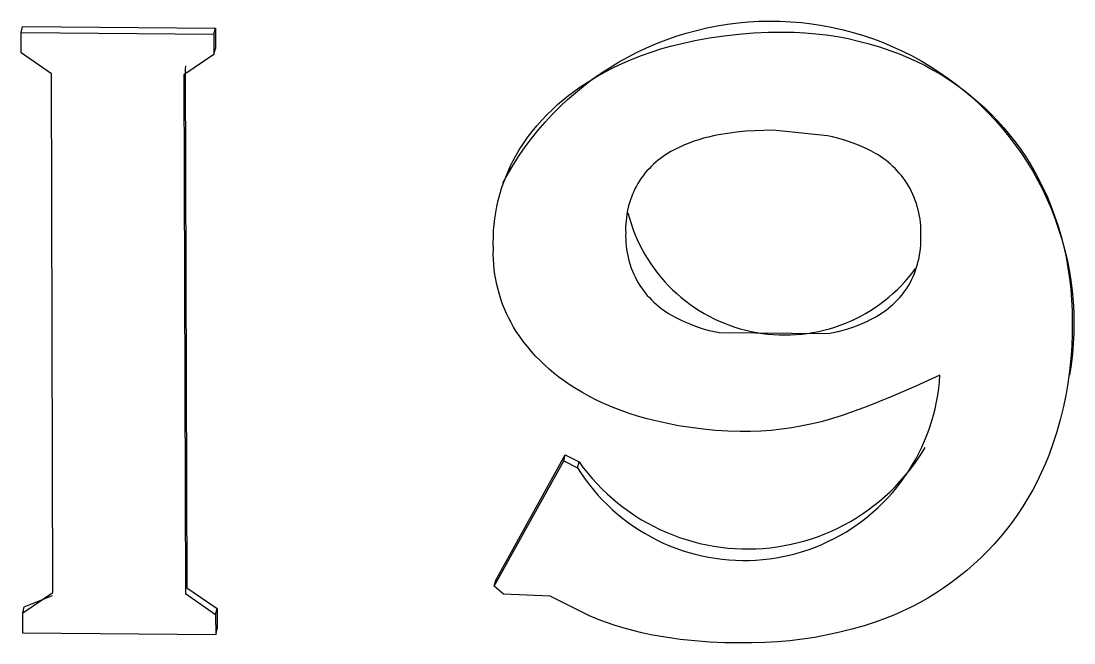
# Model space of a CAD drawing. Header units: millimetres. Extents: x -1421 to 3505, y -683 to 2759.
# Drawn here: x -2.472 to 0.178, y 730.027 to 731.592 of the extents above; entities that cross this region are included whole.
import ezdxf

# ---------------------------------------------------------------- set-up
doc = ezdxf.new("R2010")
doc.units = ezdxf.units.MM
doc.header["$MEASUREMENT"] = 0
doc.layers.add('Utwórz2D linie widoczne', color=7, linetype='Continuous', true_color=0x000000)

msp = doc.modelspace()

# ---------------------------------------------------------------- linework, layer by layer
at = {"layer": 'Utwórz2D linie widoczne'}
for p, q in [((-2.4719, 731.5639), (-2.4682, 731.5788)), ((-2.4682, 731.5788), (-1.9829, 731.5746)), ((-0.7463, 731.5751), (-0.7202, 731.5803)), ((-0.7202, 731.5803), (-0.6939, 731.5845)), ((-0.6939, 731.5845), (-0.6676, 731.5879)), ((-0.6676, 731.5879), (-0.6411, 731.5903)), ((-0.6411, 731.5903), (-0.6145, 731.5918)), ((-0.6145, 731.5918), (-0.5879, 731.5924)), ((-0.5879, 731.5924), (-0.5613, 731.5921)), ((-0.5613, 731.5921), (-0.5347, 731.5908)), ((-0.5347, 731.5908), (-0.5082, 731.5886)), ((-0.5082, 731.5886), (-0.4818, 731.5854)), ((-0.4818, 731.5854), (-0.4555, 731.5814)), ((-0.4555, 731.5814), (-0.4294, 731.5764)), ((-2.4718, 731.5122), (-2.4719, 731.5639)), ((-2.4719, 731.5639), (-1.9867, 731.5597)), ((-1.9867, 731.5597), (-1.9829, 731.5746)), ((-1.9867, 731.5597), (-1.9865, 731.508)), ((-1.9829, 731.5746), (-1.9828, 731.523)), ((-0.8484, 731.5454), (-0.8233, 731.5541)), ((-0.8233, 731.5541), (-0.7979, 731.562)), ((-0.7979, 731.562), (-0.7722, 731.569)), ((-0.7722, 731.569), (-0.7463, 731.5751)), ((-0.7396, 731.5499), (-0.7027, 731.5554)), ((-0.7027, 731.5554), (-0.6657, 731.5596)), ((-0.6657, 731.5596), (-0.6285, 731.5625)), ((-0.6285, 731.5625), (-0.5913, 731.5642)), ((-0.5913, 731.5642), (-0.554, 731.5646)), ((-0.554, 731.5646), (-0.5266, 731.5642)), ((-0.5266, 731.5642), (-0.4993, 731.5629)), ((-0.4993, 731.5629), (-0.472, 731.5606)), ((-0.472, 731.5606), (-0.4448, 731.5574)), ((-0.4448, 731.5574), (-0.4177, 731.5532)), ((-0.4294, 731.5764), (-0.4035, 731.5706)), ((-0.4177, 731.5532), (-0.3908, 731.5481)), ((-0.4035, 731.5706), (-0.3777, 731.5638)), ((-0.3777, 731.5638), (-0.3523, 731.5561)), ((-0.3523, 731.5561), (-0.3271, 731.5476)), ((-0.8976, 731.5252), (-0.8732, 731.5357)), ((-0.8732, 731.5357), (-0.8484, 731.5454)), ((-0.8621, 731.5222), (-0.8375, 731.5291)), ((-0.8375, 731.5291), (-0.8127, 731.5352)), ((-0.8127, 731.5352), (-0.7763, 731.5432)), ((-0.7763, 731.5432), (-0.7396, 731.5499)), ((-0.3908, 731.5481), (-0.3641, 731.5421)), ((-0.3641, 731.5421), (-0.3377, 731.5351)), ((-0.3377, 731.5351), (-0.3114, 731.5273)), ((-0.3271, 731.5476), (-0.3022, 731.5381)), ((-0.3114, 731.5273), (-0.2855, 731.5186)), ((-0.3022, 731.5381), (-0.2777, 731.5279)), ((-0.2777, 731.5279), (-0.2535, 731.5167)), ((-2.3955, 731.4597), (-2.4718, 731.5122)), ((-1.9865, 731.508), (-2.0624, 731.4568)), ((-1.9865, 731.508), (-1.9828, 731.523)), ((-0.9685, 731.4887), (-0.9453, 731.5017)), ((-0.9453, 731.5017), (-0.9217, 731.5139)), ((-0.9343, 731.4965), (-0.9105, 731.5059)), ((-0.9217, 731.5139), (-0.8976, 731.5252)), ((-0.9105, 731.5059), (-0.8865, 731.5145)), ((-0.8865, 731.5145), (-0.8621, 731.5222)), ((-0.2855, 731.5186), (-0.2599, 731.5089)), ((-0.2599, 731.5089), (-0.2386, 731.5001)), ((-0.2535, 731.5167), (-0.2297, 731.5047)), ((-0.2386, 731.5001), (-0.2176, 731.4905)), ((-0.2297, 731.5047), (-0.2064, 731.492)), ((-2.0582, 731.4795), (-2.0586, 731.4717)), ((-1.0135, 731.4603), (-0.9913, 731.4749)), ((-1.0036, 731.4637), (-0.9808, 731.4754)), ((-0.9913, 731.4749), (-0.9685, 731.4887)), ((-0.9808, 731.4754), (-0.9578, 731.4863)), ((-0.9578, 731.4863), (-0.9343, 731.4965)), ((-0.2176, 731.4905), (-0.1969, 731.4802)), ((-0.2064, 731.492), (-0.1836, 731.4784)), ((-0.1969, 731.4802), (-0.1767, 731.4692)), ((-0.1836, 731.4784), (-0.1612, 731.464)), ((-2.3916, 730.1543), (-2.3955, 731.4597)), ((-2.0624, 731.4568), (-2.0585, 730.1515)), ((-2.0586, 731.4717), (-2.0548, 730.1664)), ((-1.0477, 731.438), (-1.0259, 731.4512)), ((-1.0353, 731.445), (-1.0135, 731.4603)), ((-1.0259, 731.4512), (-1.0036, 731.4637)), ((-0.1767, 731.4692), (-0.1568, 731.4575)), ((-0.1612, 731.464), (-0.1393, 731.4488)), ((-0.1568, 731.4575), (-0.1373, 731.4452)), ((-0.1393, 731.4488), (-0.118, 731.4329)), ((-1.0786, 731.4171), (-1.0633, 731.4278)), ((-1.077, 731.4121), (-1.0564, 731.4289)), ((-1.0633, 731.4278), (-1.0477, 731.438)), ((-1.0564, 731.4289), (-1.0353, 731.445)), ((-0.1373, 731.4452), (-0.1183, 731.4322)), ((-0.1183, 731.4322), (-0.0997, 731.4185)), ((-0.118, 731.4329), (-0.0973, 731.4162)), ((-1.1221, 731.382), (-1.108, 731.3942)), ((-1.1164, 731.3763), (-1.0971, 731.3946)), ((-1.108, 731.3942), (-1.0935, 731.4059)), ((-1.0971, 731.3946), (-1.077, 731.4121)), ((-1.0935, 731.4059), (-1.0786, 731.4171)), ((-0.0997, 731.4185), (-0.0816, 731.4042)), ((-0.0973, 731.4162), (-0.0771, 731.3989)), ((-0.0816, 731.4042), (-0.064, 731.3893)), ((-0.0771, 731.3989), (-0.0576, 731.3808)), ((-1.149, 731.3561), (-1.1357, 731.3693)), ((-1.1357, 731.3693), (-1.1221, 731.382)), ((-1.1352, 731.3575), (-1.1164, 731.3763)), ((-0.064, 731.3893), (-0.0469, 731.3738)), ((-0.0576, 731.3808), (-0.0387, 731.3621)), ((-0.0469, 731.3738), (-0.0304, 731.3578)), ((-1.174, 731.3285), (-1.1617, 731.3426)), ((-1.1617, 731.3426), (-1.149, 731.3561)), ((-1.1532, 731.3379), (-1.1352, 731.3575)), ((-0.0387, 731.3621), (-0.0205, 731.3427)), ((-0.0304, 731.3578), (-0.0144, 731.3411)), ((-0.0205, 731.3427), (-0.0029, 731.3227)), ((-0.0144, 731.3411), (0.001, 731.324)), ((-1.1971, 731.2993), (-1.1858, 731.3141)), ((-1.1873, 731.297), (-1.1706, 731.3178)), ((-1.1858, 731.3141), (-1.174, 731.3285)), ((-1.1706, 731.3178), (-1.1532, 731.3379)), ((-0.6486, 731.3149), (-0.6715, 731.3126)), ((-0.6256, 731.3165), (-0.6486, 731.3149)), ((-0.6027, 731.3173), (-0.6256, 731.3165)), ((-0.5797, 731.3174), (-0.6027, 731.3173)), ((-0.4422, 731.3034), (-0.5797, 731.3174)), ((-0.0029, 731.3227), (0.0139, 731.3021)), ((0.001, 731.324), (0.0158, 731.3063)), ((-1.2079, 731.2841), (-1.1971, 731.2993)), ((-1.2032, 731.2757), (-1.1873, 731.297)), ((-0.7785, 731.2898), (-0.7905, 731.2854)), ((-0.7664, 731.2938), (-0.7785, 731.2898)), ((-0.7542, 731.2974), (-0.7664, 731.2938)), ((-0.7419, 731.3006), (-0.7542, 731.2974)), ((-0.7294, 731.3034), (-0.7419, 731.3006)), ((-0.7169, 731.3058), (-0.7294, 731.3034)), ((-0.6942, 731.3096), (-0.7169, 731.3058)), ((-0.6715, 731.3126), (-0.6942, 731.3096)), ((-0.4296, 731.3008), (-0.4422, 731.3034)), ((-0.4171, 731.2978), (-0.4296, 731.3008)), ((-0.4048, 731.2943), (-0.4171, 731.2978)), ((-0.3925, 731.2905), (-0.4048, 731.2943)), ((-0.3804, 731.2863), (-0.3925, 731.2905)), ((0.0139, 731.3021), (0.03, 731.281)), ((0.0158, 731.3063), (0.03, 731.2881)), ((0.03, 731.2881), (0.0436, 731.2695)), ((-1.226, 731.2552), (-1.2182, 731.2685)), ((-1.2184, 731.2539), (-1.2032, 731.2757)), ((-1.2182, 731.2685), (-1.2079, 731.2841)), ((-0.8367, 731.2639), (-0.8434, 731.26)), ((-0.8254, 731.2698), (-0.8367, 731.2639)), ((-0.814, 731.2754), (-0.8254, 731.2698)), ((-0.8023, 731.2806), (-0.814, 731.2754)), ((-0.7905, 731.2854), (-0.8023, 731.2806)), ((-0.3684, 731.2817), (-0.3804, 731.2863)), ((-0.3566, 731.2767), (-0.3684, 731.2817)), ((-0.3449, 731.2713), (-0.3566, 731.2767)), ((-0.3334, 731.2656), (-0.3449, 731.2713)), ((-0.3221, 731.2595), (-0.3334, 731.2656)), ((0.03, 731.281), (0.0454, 731.2592)), ((0.0436, 731.2695), (0.0565, 731.2504)), ((-1.2401, 731.2279), (-1.2333, 731.2417)), ((-1.2333, 731.2417), (-1.226, 731.2552)), ((-1.2328, 731.2315), (-1.2184, 731.2539)), ((-0.8748, 731.2371), (-0.8806, 731.2319)), ((-0.8689, 731.2421), (-0.8748, 731.2371)), ((-0.8627, 731.2469), (-0.8689, 731.2421)), ((-0.8564, 731.2515), (-0.8627, 731.2469)), ((-0.85, 731.2558), (-0.8564, 731.2515)), ((-0.8434, 731.26), (-0.85, 731.2558)), ((-0.3154, 731.2554), (-0.3221, 731.2595)), ((-0.3088, 731.2512), (-0.3154, 731.2554)), ((-0.3023, 731.2467), (-0.3088, 731.2512)), ((-0.296, 731.242), (-0.3023, 731.2467)), ((-0.2899, 731.2371), (-0.296, 731.242)), ((-0.2839, 731.232), (-0.2899, 731.2371)), ((0.0454, 731.2592), (0.06, 731.237)), ((0.0565, 731.2504), (0.0688, 731.2308)), ((0.06, 731.237), (0.0738, 731.2143)), ((-1.2592, 731.1853), (-1.2464, 731.2087)), ((-1.2523, 731.1996), (-1.2465, 731.2138)), ((-1.2465, 731.2138), (-1.2401, 731.2279)), ((-1.2464, 731.2087), (-1.2328, 731.2315)), ((-0.9018, 731.2092), (-0.9067, 731.2031)), ((-0.8968, 731.2152), (-0.9018, 731.2092)), ((-0.8916, 731.2209), (-0.8968, 731.2152)), ((-0.8862, 731.2265), (-0.8916, 731.2209)), ((-0.8806, 731.2319), (-0.8862, 731.2265)), ((-0.2781, 731.2267), (-0.2839, 731.232)), ((-0.2725, 731.2212), (-0.2781, 731.2267)), ((-0.267, 731.2155), (-0.2725, 731.2212)), ((-0.2618, 731.2097), (-0.267, 731.2155)), ((-0.2567, 731.2037), (-0.2618, 731.2097)), ((0.0688, 731.2308), (0.0803, 731.2109)), ((0.0738, 731.2143), (0.0868, 731.1911)), ((0.0803, 731.2109), (0.0912, 731.1906)), ((-1.2626, 731.1706), (-1.2577, 731.1852)), ((-1.2577, 731.1852), (-1.2523, 731.1996)), ((-0.9198, 731.1839), (-0.9235, 731.1772)), ((-0.9156, 731.1904), (-0.9198, 731.1839)), ((-0.9113, 731.1969), (-0.9156, 731.1904)), ((-0.9067, 731.2031), (-0.9113, 731.1969)), ((-0.2519, 731.1975), (-0.2567, 731.2037)), ((-0.2472, 731.1911), (-0.2519, 731.1975)), ((-0.2428, 731.1847), (-0.2472, 731.1911)), ((-0.2386, 731.178), (-0.2428, 731.1847)), ((0.0868, 731.1911), (0.099, 731.1674)), ((0.0912, 731.1906), (0.1014, 731.1699)), ((-1.2709, 731.1409), (-1.267, 731.1558)), ((-1.267, 731.1558), (-1.2626, 731.1706)), ((-0.9332, 731.1564), (-0.936, 731.1493)), ((-0.9302, 731.1634), (-0.9332, 731.1564)), ((-0.927, 731.1704), (-0.9302, 731.1634)), ((-0.9235, 731.1772), (-0.927, 731.1704)), ((-0.2347, 731.1709), (-0.2386, 731.178)), ((-0.231, 731.1636), (-0.2347, 731.1709)), ((-0.2276, 731.1562), (-0.231, 731.1636)), ((-0.2244, 731.1486), (-0.2276, 731.1562)), ((0.099, 731.1674), (0.1103, 731.1434)), ((0.1014, 731.1699), (0.1109, 731.1488)), ((-1.2743, 731.1259), (-1.2709, 731.1409)), ((-0.9408, 731.1348), (-0.9429, 731.1274)), ((-0.9385, 731.1421), (-0.9408, 731.1348)), ((-0.936, 731.1493), (-0.9385, 731.1421)), ((-0.2215, 731.141), (-0.2244, 731.1486)), ((-0.2189, 731.1333), (-0.2215, 731.141)), ((-0.2165, 731.1255), (-0.2189, 731.1333)), ((0.1103, 731.1434), (0.1208, 731.1189)), ((0.1109, 731.1488), (0.1196, 731.1275)), ((-1.2795, 731.0956), (-1.2772, 731.1108)), ((-1.2772, 731.1108), (-1.2743, 731.1259)), ((-0.9476, 731.105), (-0.9487, 731.0974)), ((-0.9463, 731.1125), (-0.9476, 731.105)), ((-0.9447, 731.12), (-0.9463, 731.1125)), ((-0.9448, 731.1099), (-0.9411, 731.0962)), ((-0.9429, 731.1274), (-0.9447, 731.12)), ((-0.2144, 731.1176), (-0.2165, 731.1255)), ((-0.2126, 731.1096), (-0.2144, 731.1176)), ((-0.211, 731.1016), (-0.2126, 731.1096)), ((0.1196, 731.1275), (0.129, 731.1021)), ((0.1208, 731.1189), (0.1305, 731.0941)), ((0.129, 731.1021), (0.1376, 731.0765)), ((-1.2827, 731.0649), (-1.2813, 731.0803)), ((-1.2813, 731.0803), (-1.2795, 731.0956)), ((-0.9501, 731.0821), (-0.9505, 731.0745)), ((-0.9495, 731.0898), (-0.9501, 731.0821)), ((-0.9487, 731.0974), (-0.9495, 731.0898)), ((-0.9411, 731.0962), (-0.9369, 731.0827)), ((-0.9369, 731.0827), (-0.9322, 731.0693)), ((-0.2097, 731.0935), (-0.211, 731.1016)), ((-0.2087, 731.0854), (-0.2097, 731.0935)), ((-0.208, 731.0773), (-0.2087, 731.0854)), ((-0.2076, 731.0691), (-0.208, 731.0773)), ((0.1305, 731.0941), (0.1392, 731.069)), ((0.1376, 731.0765), (0.1452, 731.0505)), ((-1.2837, 731.0341), (-1.2834, 731.0495)), ((-1.2834, 731.0495), (-1.2827, 731.0649)), ((-0.9505, 731.0745), (-0.9505, 731.0669)), ((-0.9505, 731.0669), (-0.9504, 731.0592)), ((-0.9504, 731.0592), (-0.9505, 731.051)), ((-0.9505, 731.051), (-0.9503, 731.0428)), ((-0.9322, 731.0693), (-0.9271, 731.056)), ((-0.9271, 731.056), (-0.9215, 731.043)), ((-0.2074, 731.061), (-0.2076, 731.0691)), ((-0.2075, 731.0528), (-0.2074, 731.061)), ((-0.2073, 731.0447), (-0.2075, 731.0528)), ((0.1392, 731.069), (0.1471, 731.0436)), ((0.1452, 731.0505), (0.1519, 731.0243)), ((-1.2834, 731.0187), (-1.2837, 731.0341)), ((-0.9503, 731.0428), (-0.9499, 731.0347)), ((-0.9499, 731.0347), (-0.9492, 731.0265)), ((-0.9492, 731.0265), (-0.9482, 731.0184)), ((-0.9215, 731.043), (-0.9155, 731.0302)), ((-0.9155, 731.0302), (-0.909, 731.0175)), ((-0.2085, 731.0203), (-0.2078, 731.0284)), ((-0.2078, 731.0284), (-0.2074, 731.0365)), ((-0.2074, 731.0365), (-0.2073, 731.0447)), ((0.1471, 731.0436), (0.1541, 731.018)), ((0.1519, 731.0243), (0.1578, 730.9979)), ((-1.2835, 731.0059), (-1.2834, 731.0187)), ((-1.2832, 730.9931), (-1.2835, 731.0059)), ((-0.9482, 731.0184), (-0.9469, 731.0103)), ((-0.9469, 731.0103), (-0.9453, 731.0023)), ((-0.9453, 731.0023), (-0.9435, 730.9943)), ((-0.909, 731.0175), (-0.9021, 731.0052)), ((-0.9021, 731.0052), (-0.8948, 730.993)), ((-0.214, 730.9883), (-0.2122, 730.9962)), ((-0.2122, 730.9962), (-0.2107, 731.0042)), ((-0.2107, 731.0042), (-0.2094, 731.0122)), ((-0.2094, 731.0122), (-0.2085, 731.0203)), ((0.1541, 731.018), (0.1603, 730.9921)), ((0.1578, 730.9979), (0.1626, 730.9713)), ((-1.2824, 730.9802), (-1.2832, 730.9931)), ((-1.2811, 730.9675), (-1.2824, 730.9802)), ((-0.9435, 730.9943), (-0.9414, 730.9864)), ((-0.9414, 730.9864), (-0.939, 730.9786)), ((-0.939, 730.9786), (-0.9363, 730.9709)), ((-0.9363, 730.9709), (-0.9334, 730.9633)), ((-0.8948, 730.993), (-0.887, 730.9811)), ((-0.887, 730.9811), (-0.8789, 730.9695)), ((-0.8789, 730.9695), (-0.8703, 730.9582)), ((-0.2294, 730.9581), (-0.2208, 730.9694)), ((-0.221, 730.9649), (-0.2184, 730.9726)), ((-0.2184, 730.9726), (-0.216, 730.9804)), ((-0.216, 730.9804), (-0.214, 730.9883)), ((0.1603, 730.9921), (0.1655, 730.966)), ((0.1626, 730.9713), (0.1666, 730.9445)), ((-1.2794, 730.9547), (-1.2811, 730.9675)), ((-1.2773, 730.9421), (-1.2794, 730.9547)), ((-0.9334, 730.9633), (-0.9302, 730.9557)), ((-0.9302, 730.9557), (-0.9268, 730.9483)), ((-0.9268, 730.9483), (-0.923, 730.941)), ((-0.8703, 730.9582), (-0.8613, 730.9472)), ((-0.8613, 730.9472), (-0.852, 730.9365)), ((-0.2477, 730.9364), (-0.2383, 730.9471)), ((-0.2383, 730.9471), (-0.2294, 730.9581)), ((-0.2303, 730.9424), (-0.227, 730.9498)), ((-0.227, 730.9498), (-0.2238, 730.9573)), ((-0.2238, 730.9573), (-0.221, 730.9649)), ((0.1655, 730.966), (0.1697, 730.9397)), ((0.1666, 730.9445), (0.1696, 730.9177)), ((-1.2747, 730.9295), (-1.2773, 730.9421)), ((-1.2717, 730.917), (-1.2747, 730.9295)), ((-1.2683, 730.9046), (-1.2717, 730.917)), ((-0.923, 730.941), (-0.9191, 730.9339)), ((-0.9191, 730.9339), (-0.9149, 730.9272)), ((-0.9149, 730.9272), (-0.9105, 730.9207)), ((-0.9105, 730.9207), (-0.9059, 730.9143)), ((-0.852, 730.9365), (-0.8423, 730.9262)), ((-0.8423, 730.9262), (-0.8323, 730.9162)), ((-0.2674, 730.9161), (-0.2574, 730.9261)), ((-0.2574, 730.9261), (-0.2477, 730.9364)), ((-0.2464, 730.915), (-0.2421, 730.9214)), ((-0.2421, 730.9214), (-0.2379, 730.928)), ((-0.2379, 730.928), (-0.234, 730.9351)), ((-0.234, 730.9351), (-0.2303, 730.9424)), ((0.1696, 730.9177), (0.1717, 730.8907)), ((0.1697, 730.9397), (0.1731, 730.9133)), ((-1.2644, 730.8924), (-1.2683, 730.9046)), ((-1.2602, 730.8803), (-1.2644, 730.8924)), ((-0.9059, 730.9143), (-0.901, 730.9082)), ((-0.901, 730.9082), (-0.896, 730.9021)), ((-0.896, 730.9021), (-0.8907, 730.8963)), ((-0.8907, 730.8963), (-0.8853, 730.8906)), ((-0.8853, 730.8906), (-0.8797, 730.8851)), ((-0.8323, 730.9162), (-0.8219, 730.9065)), ((-0.8219, 730.9065), (-0.8112, 730.8972)), ((-0.8112, 730.8972), (-0.8001, 730.8883)), ((-0.2996, 730.8882), (-0.2885, 730.8971)), ((-0.2885, 730.8971), (-0.2778, 730.9064)), ((-0.2778, 730.9064), (-0.2674, 730.9161)), ((-0.2715, 730.8854), (-0.2661, 730.8909)), ((-0.2661, 730.8909), (-0.2609, 730.8967)), ((-0.2609, 730.8967), (-0.2558, 730.9026)), ((-0.2558, 730.9026), (-0.251, 730.9087)), ((-0.251, 730.9087), (-0.2464, 730.915)), ((0.1717, 730.8907), (0.1729, 730.8637)), ((0.1731, 730.9133), (0.1755, 730.8868)), ((-1.2555, 730.8683), (-1.2602, 730.8803)), ((-1.2503, 730.8565), (-1.2555, 730.8683)), ((-0.8797, 730.8851), (-0.8738, 730.8798)), ((-0.8738, 730.8798), (-0.8679, 730.8747)), ((-0.8679, 730.8747), (-0.8617, 730.8699)), ((-0.8617, 730.8699), (-0.8554, 730.8652)), ((-0.8554, 730.8652), (-0.8489, 730.8607)), ((-0.8001, 730.8883), (-0.7888, 730.8798)), ((-0.7888, 730.8798), (-0.7771, 730.8717)), ((-0.7771, 730.8717), (-0.7652, 730.864)), ((-0.7652, 730.864), (-0.7531, 730.8567)), ((-0.3466, 730.8566), (-0.3345, 730.8639)), ((-0.3345, 730.8639), (-0.3226, 730.8716)), ((-0.3226, 730.8716), (-0.3109, 730.8797)), ((-0.3109, 730.8797), (-0.2996, 730.8882)), ((-0.3012, 730.8604), (-0.295, 730.865)), ((-0.295, 730.865), (-0.2888, 730.8698)), ((-0.2888, 730.8698), (-0.2829, 730.8748)), ((-0.2829, 730.8748), (-0.2771, 730.88)), ((-0.2771, 730.88), (-0.2715, 730.8854)), ((0.1729, 730.8637), (0.1731, 730.8366)), ((0.1755, 730.8868), (0.1771, 730.8603)), ((-1.2448, 730.8449), (-1.2503, 730.8565)), ((-1.2389, 730.8335), (-1.2448, 730.8449)), ((-0.8489, 730.8607), (-0.8423, 730.8565)), ((-0.8423, 730.8565), (-0.8355, 730.8525)), ((-0.8355, 730.8525), (-0.8243, 730.8463)), ((-0.8243, 730.8463), (-0.8128, 730.8405)), ((-0.8128, 730.8405), (-0.8012, 730.8351)), ((-0.7531, 730.8567), (-0.7407, 730.8498)), ((-0.7407, 730.8498), (-0.728, 730.8434)), ((-0.728, 730.8434), (-0.7152, 730.8374)), ((-0.7152, 730.8374), (-0.7021, 730.8319)), ((-0.3976, 730.8318), (-0.3846, 730.8374)), ((-0.3846, 730.8374), (-0.3717, 730.8433)), ((-0.3717, 730.8433), (-0.359, 730.8498)), ((-0.359, 730.8498), (-0.3466, 730.8566)), ((-0.3437, 730.8365), (-0.3323, 730.8421)), ((-0.3323, 730.8421), (-0.321, 730.848)), ((-0.321, 730.848), (-0.3143, 730.8519)), ((-0.3143, 730.8519), (-0.3077, 730.8561)), ((-0.3077, 730.8561), (-0.3012, 730.8604)), ((0.1771, 730.8603), (0.1777, 730.8337)), ((-1.2326, 730.8223), (-1.2389, 730.8335)), ((-1.2259, 730.8114), (-1.2326, 730.8223)), ((-1.217, 730.7983), (-1.2259, 730.8114)), ((-0.8012, 730.8351), (-0.7893, 730.8301)), ((-0.7893, 730.8301), (-0.7774, 730.8254)), ((-0.7774, 730.8254), (-0.7652, 730.8212)), ((-0.7652, 730.8212), (-0.753, 730.8173)), ((-0.753, 730.8173), (-0.7406, 730.8139)), ((-0.7406, 730.8139), (-0.7281, 730.8109)), ((-0.7281, 730.8109), (-0.7155, 730.8083)), ((-0.7021, 730.8319), (-0.6889, 730.8268)), ((-0.6889, 730.8268), (-0.6754, 730.8222)), ((-0.6754, 730.8222), (-0.6619, 730.8181)), ((-0.6619, 730.8181), (-0.6482, 730.8144)), ((-0.6482, 730.8144), (-0.6343, 730.8112)), ((-0.6343, 730.8112), (-0.6204, 730.8085)), ((-0.4793, 730.8085), (-0.4654, 730.8112)), ((-0.4654, 730.8112), (-0.4516, 730.8144)), ((-0.4516, 730.8144), (-0.4379, 730.818)), ((-0.4379, 730.818), (-0.4243, 730.8222)), ((-0.4282, 730.8083), (-0.4158, 730.8111)), ((-0.4243, 730.8222), (-0.4109, 730.8268)), ((-0.4158, 730.8111), (-0.4035, 730.8143)), ((-0.4109, 730.8268), (-0.3976, 730.8318)), ((-0.4035, 730.8143), (-0.3912, 730.8179)), ((-0.3912, 730.8179), (-0.3791, 730.822)), ((-0.3791, 730.822), (-0.3672, 730.8264)), ((-0.3672, 730.8264), (-0.3554, 730.8312)), ((-0.3554, 730.8312), (-0.3437, 730.8365)), ((0.1731, 730.8366), (0.1731, 730.8053)), ((0.1777, 730.8337), (0.1773, 730.8071)), ((-1.2076, 730.7855), (-1.217, 730.7983)), ((-1.1978, 730.7731), (-1.2076, 730.7855)), ((-0.7155, 730.8083), (-0.4408, 730.8059)), ((-0.6204, 730.8085), (-0.6064, 730.8063)), ((-0.6064, 730.8063), (-0.5923, 730.8046)), ((-0.5923, 730.8046), (-0.5782, 730.8034)), ((-0.5782, 730.8034), (-0.564, 730.8026)), ((-0.564, 730.8026), (-0.5499, 730.8024)), ((-0.5499, 730.8024), (-0.5357, 730.8026)), ((-0.5357, 730.8026), (-0.5215, 730.8033)), ((-0.5215, 730.8033), (-0.5074, 730.8046)), ((-0.5074, 730.8046), (-0.4933, 730.8063)), ((-0.4933, 730.8063), (-0.4793, 730.8085)), ((-0.4408, 730.8059), (-0.4282, 730.8083)), ((0.1731, 730.8053), (0.172, 730.774)), ((0.1773, 730.8071), (0.1761, 730.7805)), ((-1.1876, 730.761), (-1.1978, 730.7731)), ((-1.177, 730.7492), (-1.1876, 730.761)), ((0.172, 730.774), (0.1699, 730.7427)), ((0.1761, 730.7805), (0.1739, 730.754)), ((-1.166, 730.7378), (-1.177, 730.7492)), ((-1.1546, 730.7268), (-1.166, 730.7378)), ((0.1699, 730.7427), (0.1666, 730.7116)), ((0.1739, 730.754), (0.1707, 730.7276)), ((-1.1429, 730.7162), (-1.1546, 730.7268)), ((-1.1308, 730.7059), (-1.1429, 730.7162)), ((-1.1184, 730.6961), (-1.1308, 730.7059)), ((0.1666, 730.7116), (0.1623, 730.6805)), ((0.1707, 730.7276), (0.1667, 730.7013)), ((-1.1056, 730.6867), (-1.1184, 730.6961)), ((-1.0926, 730.6778), (-1.1056, 730.6867)), ((-0.1597, 730.7015), (-0.2199, 730.6735)), ((-0.1627, 730.6674), (-0.1609, 730.6845)), ((-0.1609, 730.6845), (-0.1597, 730.7015)), ((0.1623, 730.6805), (0.1569, 730.6497)), ((-1.0792, 730.6693), (-1.0926, 730.6778)), ((-1.0605, 730.6582), (-1.0792, 730.6693)), ((-1.0414, 730.6477), (-1.0605, 730.6582)), ((-0.2199, 730.6735), (-0.2809, 730.6472)), ((-0.1651, 730.6505), (-0.1627, 730.6674)), ((-1.022, 730.6378), (-1.0414, 730.6477)), ((-1.0022, 730.6286), (-1.022, 730.6378)), ((-0.9822, 730.62), (-1.0022, 730.6286)), ((-0.2809, 730.6472), (-0.3427, 730.6227)), ((-0.1717, 730.6169), (-0.1681, 730.6337)), ((-0.1681, 730.6337), (-0.1651, 730.6505)), ((0.1569, 730.6497), (0.1504, 730.619)), ((-0.9619, 730.6121), (-0.9822, 730.62)), ((-0.9414, 730.6048), (-0.9619, 730.6121)), ((-0.9207, 730.5982), (-0.9414, 730.6048)), ((-0.4052, 730.6001), (-0.4301, 730.5921)), ((-0.3427, 730.6227), (-0.4052, 730.6001)), ((-0.1806, 730.5839), (-0.1758, 730.6003)), ((-0.1758, 730.6003), (-0.1717, 730.6169)), ((0.1504, 730.619), (0.1429, 730.5886)), ((-0.8997, 730.5923), (-0.9207, 730.5982)), ((-0.8786, 730.5871), (-0.8997, 730.5923)), ((-0.8482, 730.5801), (-0.8786, 730.5871)), ((-0.8175, 730.5741), (-0.8482, 730.5801)), ((-0.7867, 730.5691), (-0.8175, 730.5741)), ((-0.5063, 730.5733), (-0.532, 730.5687)), ((-0.4807, 730.5787), (-0.5063, 730.5733)), ((-0.4553, 730.585), (-0.4807, 730.5787)), ((-0.4301, 730.5921), (-0.4553, 730.585)), ((-0.1859, 730.5676), (-0.1806, 730.5839)), ((0.1429, 730.5886), (0.1343, 730.5585)), ((-0.7558, 730.5652), (-0.7867, 730.5691)), ((-0.7247, 730.5622), (-0.7558, 730.5652)), ((-0.6936, 730.5603), (-0.7247, 730.5622)), ((-0.6624, 730.5593), (-0.6936, 730.5603)), ((-0.6362, 730.5594), (-0.6624, 730.5593)), ((-0.6101, 730.5604), (-0.6362, 730.5594)), ((-0.584, 730.5623), (-0.6101, 730.5604)), ((-0.558, 730.5651), (-0.584, 730.5623)), ((-0.532, 730.5687), (-0.558, 730.5651)), ((-0.1981, 730.5357), (-0.1917, 730.5516)), ((-0.1917, 730.5516), (-0.1859, 730.5676)), ((0.1343, 730.5585), (0.1247, 730.5287)), ((-0.2125, 730.5047), (-0.2051, 730.5201)), ((-0.2062, 730.5042), (-0.1969, 730.5194)), ((-0.2051, 730.5201), (-0.1981, 730.5357)), ((0.1247, 730.5287), (0.1141, 730.4992)), ((-1.2773, 730.1855), (-1.1027, 730.5005)), ((-1.1064, 730.4855), (-1.1027, 730.5005)), ((-1.1027, 730.5005), (-1.0676, 730.4827)), ((-0.2206, 730.4896), (-0.2125, 730.5047)), ((-0.216, 730.4893), (-0.2062, 730.5042)), ((0.1141, 730.4992), (0.1051, 730.477)), ((-1.281, 730.1705), (-1.1064, 730.4855)), ((-1.1064, 730.4855), (-1.0714, 730.4678)), ((-1.0714, 730.4678), (-1.0676, 730.4827)), ((-1.0714, 730.4678), (-1.0621, 730.4534)), ((-1.0676, 730.4827), (-1.0571, 730.4684)), ((-1.0571, 730.4684), (-1.046, 730.4544)), ((-0.2381, 730.4602), (-0.2291, 730.4747)), ((-0.2372, 730.4606), (-0.2263, 730.4748)), ((-0.2291, 730.4747), (-0.2206, 730.4896)), ((-0.2263, 730.4748), (-0.216, 730.4893)), ((0.1051, 730.477), (0.0954, 730.4551)), ((-1.0621, 730.4534), (-1.0523, 730.4394)), ((-1.046, 730.4544), (-1.0345, 730.4408)), ((-1.0345, 730.4408), (-1.0225, 730.4276)), ((-0.2603, 730.4334), (-0.2485, 730.4468)), ((-0.2577, 730.4322), (-0.2477, 730.446)), ((-0.2485, 730.4468), (-0.2372, 730.4606)), ((-0.2477, 730.446), (-0.2381, 730.4602)), ((0.0954, 730.4551), (0.085, 730.4335)), ((-1.0523, 730.4394), (-1.042, 730.4257)), ((-1.042, 730.4257), (-1.0313, 730.4124)), ((-1.0225, 730.4276), (-1.0101, 730.4148)), ((-1.0101, 730.4148), (-0.9972, 730.4024)), ((-0.2852, 730.4079), (-0.2725, 730.4205)), ((-0.2792, 730.4055), (-0.2682, 730.4187)), ((-0.2725, 730.4205), (-0.2603, 730.4334)), ((-0.2682, 730.4187), (-0.2577, 730.4322)), ((0.085, 730.4335), (0.0738, 730.4123)), ((-1.0313, 730.4124), (-1.0201, 730.3994)), ((-1.0201, 730.3994), (-1.0085, 730.3869)), ((-1.0085, 730.3869), (-0.9965, 730.3747)), ((-0.9972, 730.4024), (-0.9839, 730.3905)), ((-0.9839, 730.3905), (-0.9703, 730.3791)), ((-0.3118, 730.3842), (-0.2983, 730.3958)), ((-0.3024, 730.3804), (-0.2906, 730.3928)), ((-0.2983, 730.3958), (-0.2852, 730.4079)), ((-0.2906, 730.3928), (-0.2792, 730.4055)), ((0.0619, 730.3915), (0.0494, 730.3711)), ((0.0738, 730.4123), (0.0619, 730.3915)), ((-0.9965, 730.3747), (-0.984, 730.363)), ((-0.984, 730.363), (-0.9712, 730.3517)), ((-0.9703, 730.3791), (-0.9562, 730.3681)), ((-0.9562, 730.3681), (-0.9418, 730.3577)), ((-0.3546, 730.3521), (-0.3399, 730.3623)), ((-0.3399, 730.3623), (-0.3257, 730.373)), ((-0.3274, 730.357), (-0.3147, 730.3685)), ((-0.3257, 730.373), (-0.3118, 730.3842)), ((-0.3147, 730.3685), (-0.3024, 730.3804)), ((0.0494, 730.3711), (0.0362, 730.3511)), ((-0.9712, 730.3517), (-0.9579, 730.3409)), ((-0.9579, 730.3409), (-0.9443, 730.3305)), ((-0.9418, 730.3577), (-0.927, 730.3477)), ((-0.927, 730.3477), (-0.9119, 730.3382)), ((-0.9119, 730.3382), (-0.8964, 730.3293)), ((-0.3848, 730.3332), (-0.3695, 730.3424)), ((-0.3695, 730.3424), (-0.3546, 730.3521)), ((-0.3677, 730.3253), (-0.3539, 730.3354)), ((-0.3539, 730.3354), (-0.3404, 730.346)), ((-0.3404, 730.346), (-0.3274, 730.357)), ((0.0362, 730.3511), (0.0223, 730.3316)), ((-0.9443, 730.3305), (-0.9303, 730.3207)), ((-0.9303, 730.3207), (-0.916, 730.3113)), ((-0.916, 730.3113), (-0.9014, 730.3024)), ((-0.8964, 730.3293), (-0.8807, 730.3209)), ((-0.8807, 730.3209), (-0.8647, 730.3131)), ((-0.8647, 730.3131), (-0.8484, 730.3058)), ((-0.4489, 730.302), (-0.4325, 730.309)), ((-0.4325, 730.309), (-0.4163, 730.3165)), ((-0.4163, 730.3165), (-0.4004, 730.3246)), ((-0.4004, 730.3246), (-0.3848, 730.3332)), ((-0.3963, 730.3065), (-0.3818, 730.3157)), ((-0.3818, 730.3157), (-0.3677, 730.3253)), ((0.0077, 730.3126), (-0.0075, 730.294)), ((0.0223, 730.3316), (0.0077, 730.3126)), ((-0.9014, 730.3024), (-0.8865, 730.294)), ((-0.8865, 730.294), (-0.8713, 730.2861)), ((-0.8713, 730.2861), (-0.8559, 730.2788)), ((-0.8484, 730.3058), (-0.8319, 730.299)), ((-0.8319, 730.299), (-0.8152, 730.2929)), ((-0.8152, 730.2929), (-0.7982, 730.2873)), ((-0.7982, 730.2873), (-0.7811, 730.2823)), ((-0.7811, 730.2823), (-0.7638, 730.2779)), ((-0.5166, 730.2798), (-0.4994, 730.2844)), ((-0.4994, 730.2844), (-0.4824, 730.2897)), ((-0.4824, 730.2897), (-0.4655, 730.2955)), ((-0.4655, 730.2955), (-0.4489, 730.302)), ((-0.457, 730.2752), (-0.4415, 730.2822)), ((-0.4415, 730.2822), (-0.4261, 730.2898)), ((-0.4261, 730.2898), (-0.4111, 730.2979)), ((-0.4111, 730.2979), (-0.3963, 730.3065)), ((-0.0075, 730.294), (-0.0233, 730.276)), ((-0.8559, 730.2788), (-0.8402, 730.272)), ((-0.8402, 730.272), (-0.8242, 730.2658)), ((-0.8242, 730.2658), (-0.8081, 730.2601)), ((-0.8081, 730.2601), (-0.7918, 730.255)), ((-0.7918, 730.255), (-0.7753, 730.2504)), ((-0.7638, 730.2779), (-0.7464, 730.2741)), ((-0.7464, 730.2741), (-0.7289, 730.2708)), ((-0.7289, 730.2708), (-0.7112, 730.2682)), ((-0.7112, 730.2682), (-0.6935, 730.2662)), ((-0.6935, 730.2662), (-0.6758, 730.2648)), ((-0.6758, 730.2648), (-0.6579, 730.2641)), ((-0.6579, 730.2641), (-0.6401, 730.2639)), ((-0.6401, 730.2639), (-0.6223, 730.2643)), ((-0.6223, 730.2643), (-0.6045, 730.2654)), ((-0.6045, 730.2654), (-0.5867, 730.267)), ((-0.5867, 730.267), (-0.569, 730.2693)), ((-0.569, 730.2693), (-0.5514, 730.2722)), ((-0.5514, 730.2722), (-0.534, 730.2757)), ((-0.534, 730.2757), (-0.5166, 730.2798)), ((-0.5216, 730.2525), (-0.5051, 730.2574)), ((-0.5051, 730.2574), (-0.4889, 730.2627)), ((-0.4889, 730.2627), (-0.4729, 730.2687)), ((-0.4729, 730.2687), (-0.457, 730.2752)), ((-0.0397, 730.2585), (-0.0566, 730.2416)), ((-0.0233, 730.276), (-0.0397, 730.2585)), ((-0.7753, 730.2504), (-0.7586, 730.2465)), ((-0.7586, 730.2465), (-0.7419, 730.2431)), ((-0.7419, 730.2431), (-0.725, 730.2403)), ((-0.725, 730.2403), (-0.708, 730.238)), ((-0.708, 730.238), (-0.691, 730.2364)), ((-0.691, 730.2364), (-0.6739, 730.2354)), ((-0.6739, 730.2354), (-0.6568, 730.2349)), ((-0.6568, 730.2349), (-0.6397, 730.235)), ((-0.6397, 730.235), (-0.6226, 730.2358)), ((-0.6226, 730.2358), (-0.6056, 730.2371)), ((-0.6056, 730.2371), (-0.5886, 730.239)), ((-0.5886, 730.239), (-0.5717, 730.2415)), ((-0.5717, 730.2415), (-0.5548, 730.2446)), ((-0.5548, 730.2446), (-0.5381, 730.2483)), ((-0.5381, 730.2483), (-0.5216, 730.2525)), ((-0.0566, 730.2416), (-0.0742, 730.2253)), ((-0.0922, 730.2095), (-0.1108, 730.1944)), ((-0.0742, 730.2253), (-0.0922, 730.2095)), ((-1.281, 730.1705), (-1.2773, 730.1855)), ((-0.1299, 730.1799), (-0.1495, 730.1661)), ((-0.1108, 730.1944), (-0.1299, 730.1799)), ((-2.4676, 730.1032), (-2.3916, 730.1543)), ((-2.0585, 730.1515), (-1.9824, 730.0991)), ((-2.0548, 730.1664), (-1.9786, 730.114)), ((-1.2575, 730.1502), (-1.281, 730.1705)), ((-1.1407, 730.1451), (-1.2575, 730.1502)), ((-0.1695, 730.1529), (-0.1899, 730.1404)), ((-0.1495, 730.1661), (-0.1695, 730.1529)), ((-2.4638, 730.1182), (-2.3925, 730.1467)), ((-1.0411, 730.0953), (-1.1407, 730.1451)), ((-0.2108, 730.1286), (-0.232, 730.1175)), ((-0.1899, 730.1404), (-0.2108, 730.1286)), ((-2.4676, 730.1032), (-2.4638, 730.1182)), ((-2.4674, 730.0516), (-2.4676, 730.1032)), ((-1.9824, 730.0991), (-1.9786, 730.114)), ((-1.9824, 730.0991), (-1.9822, 730.0474)), ((-1.9786, 730.114), (-1.9785, 730.0624)), ((-1.0198, 730.0866), (-1.0411, 730.0953)), ((-0.2756, 730.0976), (-0.2978, 730.0887)), ((-0.2537, 730.1072), (-0.2756, 730.0976)), ((-0.232, 730.1175), (-0.2537, 730.1072)), ((-0.9983, 730.0785), (-1.0198, 730.0866)), ((-0.9765, 730.0711), (-0.9983, 730.0785)), ((-0.9545, 730.0643), (-0.9765, 730.0711)), ((-0.3506, 730.0707), (-0.3811, 730.0619)), ((-0.3204, 730.0805), (-0.3506, 730.0707)), ((-0.2978, 730.0887), (-0.3204, 730.0805)), ((-1.9822, 730.0474), (-2.4674, 730.0516)), ((-1.9822, 730.0474), (-1.9785, 730.0624)), ((-0.9323, 730.0582), (-0.9545, 730.0643)), ((-0.9099, 730.0528), (-0.9323, 730.0582)), ((-0.8874, 730.048), (-0.9099, 730.0528)), ((-0.8505, 730.0416), (-0.8874, 730.048)), ((-0.4428, 730.0473), (-0.474, 730.0414)), ((-0.4118, 730.0541), (-0.4428, 730.0473)), ((-0.3811, 730.0619), (-0.4118, 730.0541)), ((-0.8133, 730.0363), (-0.8505, 730.0416)), ((-0.776, 730.0323), (-0.8133, 730.0363)), ((-0.7387, 730.0295), (-0.776, 730.0323)), ((-0.7012, 730.0279), (-0.7387, 730.0295)), ((-0.6637, 730.0275), (-0.7012, 730.0279)), ((-0.6319, 730.0273), (-0.6637, 730.0275)), ((-0.6002, 730.0281), (-0.6319, 730.0273)), ((-0.5685, 730.0299), (-0.6002, 730.0281)), ((-0.5369, 730.0327), (-0.5685, 730.0299)), ((-0.5054, 730.0366), (-0.5369, 730.0327)), ((-0.474, 730.0414), (-0.5054, 730.0366))]:
    msp.add_line(p, q, dxfattribs=at)

doc.saveas('drawing.dxf')
